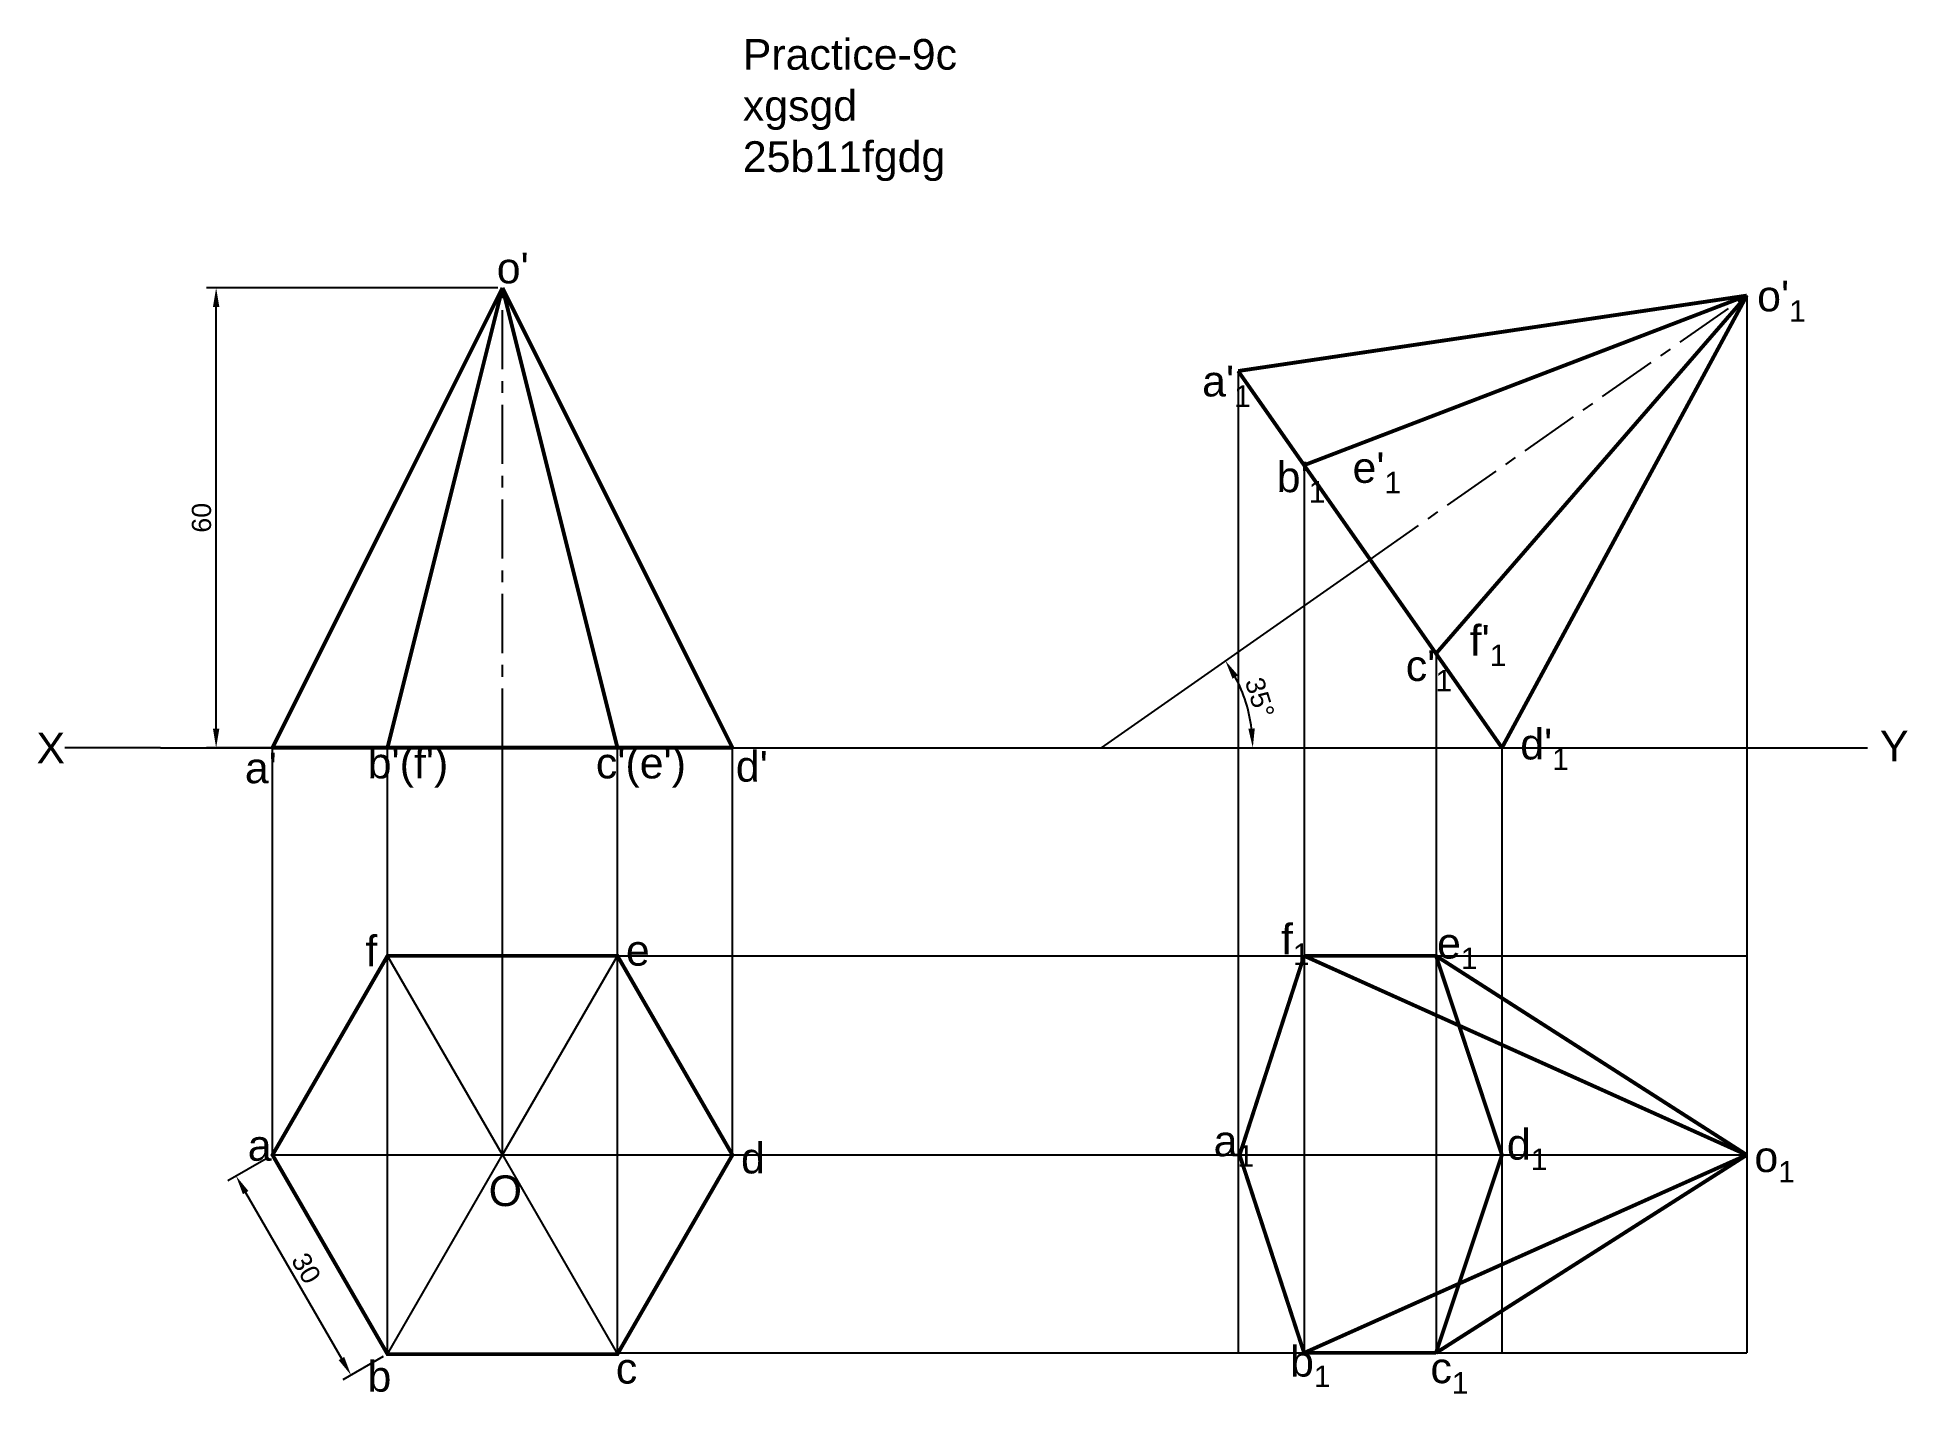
# Model space of a CAD drawing. Header units: millimetres. Extents: x 106 to 350, y 91 to 268.
import ezdxf

# ---------------------------------------------------------------- set-up
doc = ezdxf.new("R2010")
doc.units = ezdxf.units.MM
doc.header["$LTSCALE"] = 0.243
doc.linetypes.add('ACAD_ISO02W100', pattern=[15, 12, -3])
doc.linetypes.add('CENTER', pattern=[50.8, 31.75, -6.35, 6.35, -6.35])
doc.styles.get("Standard").update_dxf_attribs({"font": 'arial.ttf'})
doc.dimstyles.new('ISO-25', dxfattribs={"dimtxt": 2.5, "dimasz": 2.5, "dimexe": 1.25, "dimexo": 0.625, "dimtad": 1, "dimtxsty": 'Standard', "dimcen": 2.5, "dimadec": 0, "dimazin": 0, "dimtfac": 1, "dimtmove": 0, "dimatfit": 3, "dimfxl": 1, "dimarcsym": 0})

# ---------------------------------------------------------------- blocks, each defined once
blk = doc.blocks.new('*D1')
at = {"color": 0, "lineweight": -2, "transparency": 16777216}
for p, q in [((135.98, 121.57), (130.69, 118.51)), ((133.02, 116.97), (145.52, 95.32)), ((150.98, 95.59), (145.69, 92.53))]:
    blk.add_line(p, q, dxfattribs=at)
at = {"color": 0, "transparency": 16777216}
for points in [[(133.38, 117.18), (132.66, 116.76), (131.77, 119.13)], [(145.88, 95.53), (145.16, 95.11), (146.77, 93.15)]]:
    blk.add_solid(points, dxfattribs=at)
at = {"layer": 'Defpoints', "color": 0, "transparency": 16777216}
for p in [(136.52, 121.88), (151.52, 95.9), (146.77, 93.15)]:
    blk.add_point(p, dxfattribs=at)
at = {"color": 0, "transparency": 16777216, "insert": (140.92, 107.1), "char_height": 2.5, "attachment_point": 5, "rotation": 300}
blk.add_mtext('30', dxfattribs=at)
blk = doc.blocks.new('*D2')
at = {"color": 0, "lineweight": -2, "transparency": 16777216}
for p, q in [((165.9, 235.01), (127.92, 235.01)), ((129.17, 177.51), (129.17, 232.51)), ((165.9, 175.01), (127.92, 175.01))]:
    blk.add_line(p, q, dxfattribs=at)
at = {"color": 0, "transparency": 16777216}
for points in [[(128.75, 232.51), (129.59, 232.51), (129.17, 235.01)], [(128.75, 177.51), (129.59, 177.51), (129.17, 175.01)]]:
    blk.add_solid(points, dxfattribs=at)
at = {"layer": 'Defpoints', "color": 0, "transparency": 16777216}
for p in [(129.17, 235.01), (166.52, 235.01), (166.52, 175.01)]:
    blk.add_point(p, dxfattribs=at)
at = {"color": 0, "transparency": 16777216, "insert": (127.27, 205.01), "char_height": 2.5, "attachment_point": 5, "rotation": 90}
blk.add_mtext('60', dxfattribs=at)
blk = doc.blocks.new('*D3')
at = {"color": 0, "lineweight": -2, "transparency": 16777216}
blk.add_arc((244.61, 175.01), 19.8, 7.2399, 27.7601, dxfattribs=at)
at = {"color": 0, "transparency": 16777216}
for points in [[(261.77, 184.01), (262.49, 184.45), (260.83, 186.36)], [(264.67, 177.53), (263.83, 177.48), (264.41, 175.01)]]:
    blk.add_solid(points, dxfattribs=at)
at = {"layer": 'Defpoints', "color": 0, "transparency": 16777216}
for p in [(279.71, 199.58), (264, 179.01), (121.92, 175.01), (244.61, 175.01), (344.61, 175.01)]:
    blk.add_point(p, dxfattribs=at)
at = {"color": 0, "transparency": 16777216, "insert": (265.31, 181.53), "char_height": 2.5, "attachment_point": 5, "rotation": 287.5}
blk.add_mtext('35°', dxfattribs=at)

msp = doc.modelspace()

# ---------------------------------------------------------------- linework, layer by layer
at = {"linetype": 'CENTER'}
for p, q in [((166.524, 175.007), (166.524, 235.007)), ((279.707, 199.581), (328.856, 233.996))]:
    msp.add_line(p, q, dxfattribs=at)
for p, q in [((328.856, 233.996), (328.856, 96.054)), ((262.499, 224.156), (262.499, 96.054)), ((271.103, 211.869), (271.103, 96.054)), ((279.707, 199.581), (244.61, 175.007)), ((288.31, 187.294), (288.31, 96.054)), ((121.915, 175.007), (109.414, 175.007)), ((121.915, 175.007), (344.613, 175.007)), ((136.524, 121.879), (136.524, 175.007)), ((151.524, 95.898), (151.524, 175.007)), ((166.524, 121.879), (166.524, 175.007)), ((181.524, 95.898), (181.524, 175.007)), ((196.524, 121.879), (196.524, 175.007)), ((296.914, 175.007), (296.914, 96.054)), ((166.524, 121.879), (151.524, 147.86)), ((166.524, 121.879), (181.524, 147.86)), ((181.524, 147.86), (328.856, 147.86)), ((136.524, 121.879), (196.524, 121.879)), ((151.524, 95.898), (166.524, 121.879)), ((166.524, 121.879), (181.524, 95.898)), ((196.524, 121.879), (328.856, 121.879)), ((262.69, 121.879), (328.856, 121.879)), ((181.614, 96.054), (328.856, 96.054))]:
    msp.add_line(p, q)
at = {"const_width": 0.5}
for points in [[(136.524, 175.007), (166.524, 235.007)], [(151.524, 175.007), (166.524, 235.007)], [(166.524, 235.007), (181.524, 175.007)], [(166.524, 235.007), (196.524, 175.007)], [(262.499, 224.156), (328.856, 233.996)], [(271.103, 211.869), (328.856, 233.996)], [(328.856, 233.996), (288.31, 187.294)], [(328.856, 233.996), (296.914, 175.007)], [(262.499, 224.156), (296.914, 175.007)], [(136.524, 175.007), (196.524, 175.007)], [(262.69, 121.879), (271.103, 147.86)], [(271.103, 147.86), (328.856, 121.879)], [(271.103, 147.86), (288.31, 147.86)], [(288.31, 147.86), (328.856, 121.879)], [(262.69, 121.879), (271.103, 96.054)], [(271.103, 96.054), (328.856, 121.879)], [(288.31, 96.054), (328.856, 121.879)], [(271.103, 96.054), (288.31, 96.054)]]:
    msp.add_lwpolyline(points, dxfattribs=at)
msp.add_lwpolyline([(151.524, 95.898), (181.524, 95.898), (196.524, 121.879), (181.524, 147.86), (151.524, 147.86), (136.524, 121.879)], close=True, dxfattribs=at)
at = {"linetype": 'ACAD_ISO02W100', "const_width": 0.5}
for points in [[(288.31, 147.86), (296.914, 121.879)], [(288.31, 96.054), (296.914, 121.879)]]:
    msp.add_lwpolyline(points, dxfattribs=at)

# ---------------------------------------------------------------- texts
at = {"char_height": 4, "attachment_point": 1}
for s, width, insert in [('Practice-9c\\Pxgsgd\\P25b11fgdg', 144.15204, (197.88, 267.468)), ("o'", 44.777, (165.779, 239.594)), ("\\A1;o'{\\H0.7x;\\S^ 1;}", 10.59204, (330.209, 235.944)), ("\\A1;a'{\\H0.7x;\\S^ 1;}", 10.59204, (257.801, 224.841)), ("\\A1;b'{\\H0.7x;\\S^ 1;}", 10.59204, (267.524, 212.351)), ("\\A1;e'{\\H0.7x;\\S^ 1;}", 10.59204, (277.422, 213.565)), ("\\A1;f'{\\H0.7x;\\S^ 1;}", 10.59204, (292.702, 191.014)), ("\\A1;c'{\\H0.7x;\\S^ 1;}", 10.59204, (284.368, 187.718)), ('X', 18.70099, (105.727, 176.955)), ("\\A1;d'{\\H0.7x;\\S^ 1;}", 10.59204, (299.301, 177.483)), ('Y', 18.70099, (346.229, 177.218)), ("a'", 44.777, (132.919, 174.38)), ("b'(f')", 44.777, (148.938, 175.007)), ("c'(e')", 44.777, (178.709, 175.007)), ("d'", 44.777, (196.969, 174.589)), ('\\A1;f{\\H0.7x;\\S^ 1;}', 8.82706, (268.093, 152.038)), ('f', 44.777, (148.644, 150.499)), ('e', 44.777, (182.631, 150.575)), ('\\A1;e{\\H0.7x;\\S^ 1;}', 8.82706, (288.451, 151.497)), ('\\A1;a{\\H0.7x;\\S^ 1;}', 8.82706, (259.3, 125.712)), ('\\A1;d{\\H0.7x;\\S^ 1;}', 8.82706, (297.56, 125.272)), ('a', 44.777, (133.294, 125.125)), ('d', 44.777, (197.645, 123.471)), ('\\A1;o{\\H0.7x;\\S^ 1;}', 8.82706, (329.849, 123.648)), ('O', 44.777, (164.723, 119.211)), ('b', 44.777, (148.92, 95.001)), ('c', 44.777, (181.317, 96.054)), ('\\A1;b{\\H0.7x;\\S^ 1;}', 8.82706, (269.275, 96.972)), ('\\A1;c{\\H0.7x;\\S^ 1;}', 8.82706, (287.586, 96.106))]:
    msp.add_mtext_dynamic_manual_height_columns(s, width=width, gutter_width=12.5, heights=[0], dxfattribs=dict(at, insert=insert))

# ---------------------------------------------------------------- dimensions: what is measured, and where the dimension line sits
dim = msp.add_linear_dim(base=(129.169, 235.007), p1=(166.524, 175.007), p2=(166.524, 235.007), angle=90, dimstyle='ISO-25')
dim.commit()
dim.dimension.update_dxf_attribs({"geometry": '*D2', "text_midpoint": (127.267, 205.007)})
dim = msp.add_angular_dim_2l(base=(263.999, 179.01), line1=((121.915, 175.007), (344.613, 175.007)), line2=((279.707, 199.581), (244.61, 175.007)), dimstyle='ISO-25')
dim.commit()
dim.dimension.update_dxf_attribs({"geometry": '*D3', "text_midpoint": (265.306, 181.532)})
dim = msp.add_aligned_dim(p1=(136.524, 121.879), p2=(151.524, 95.898), distance=-5.488, dimstyle='ISO-25')
dim.commit()
dim.dimension.update_dxf_attribs({"geometry": '*D1', "text_midpoint": (140.919, 107.095)})

doc.saveas('drawing.dxf')
